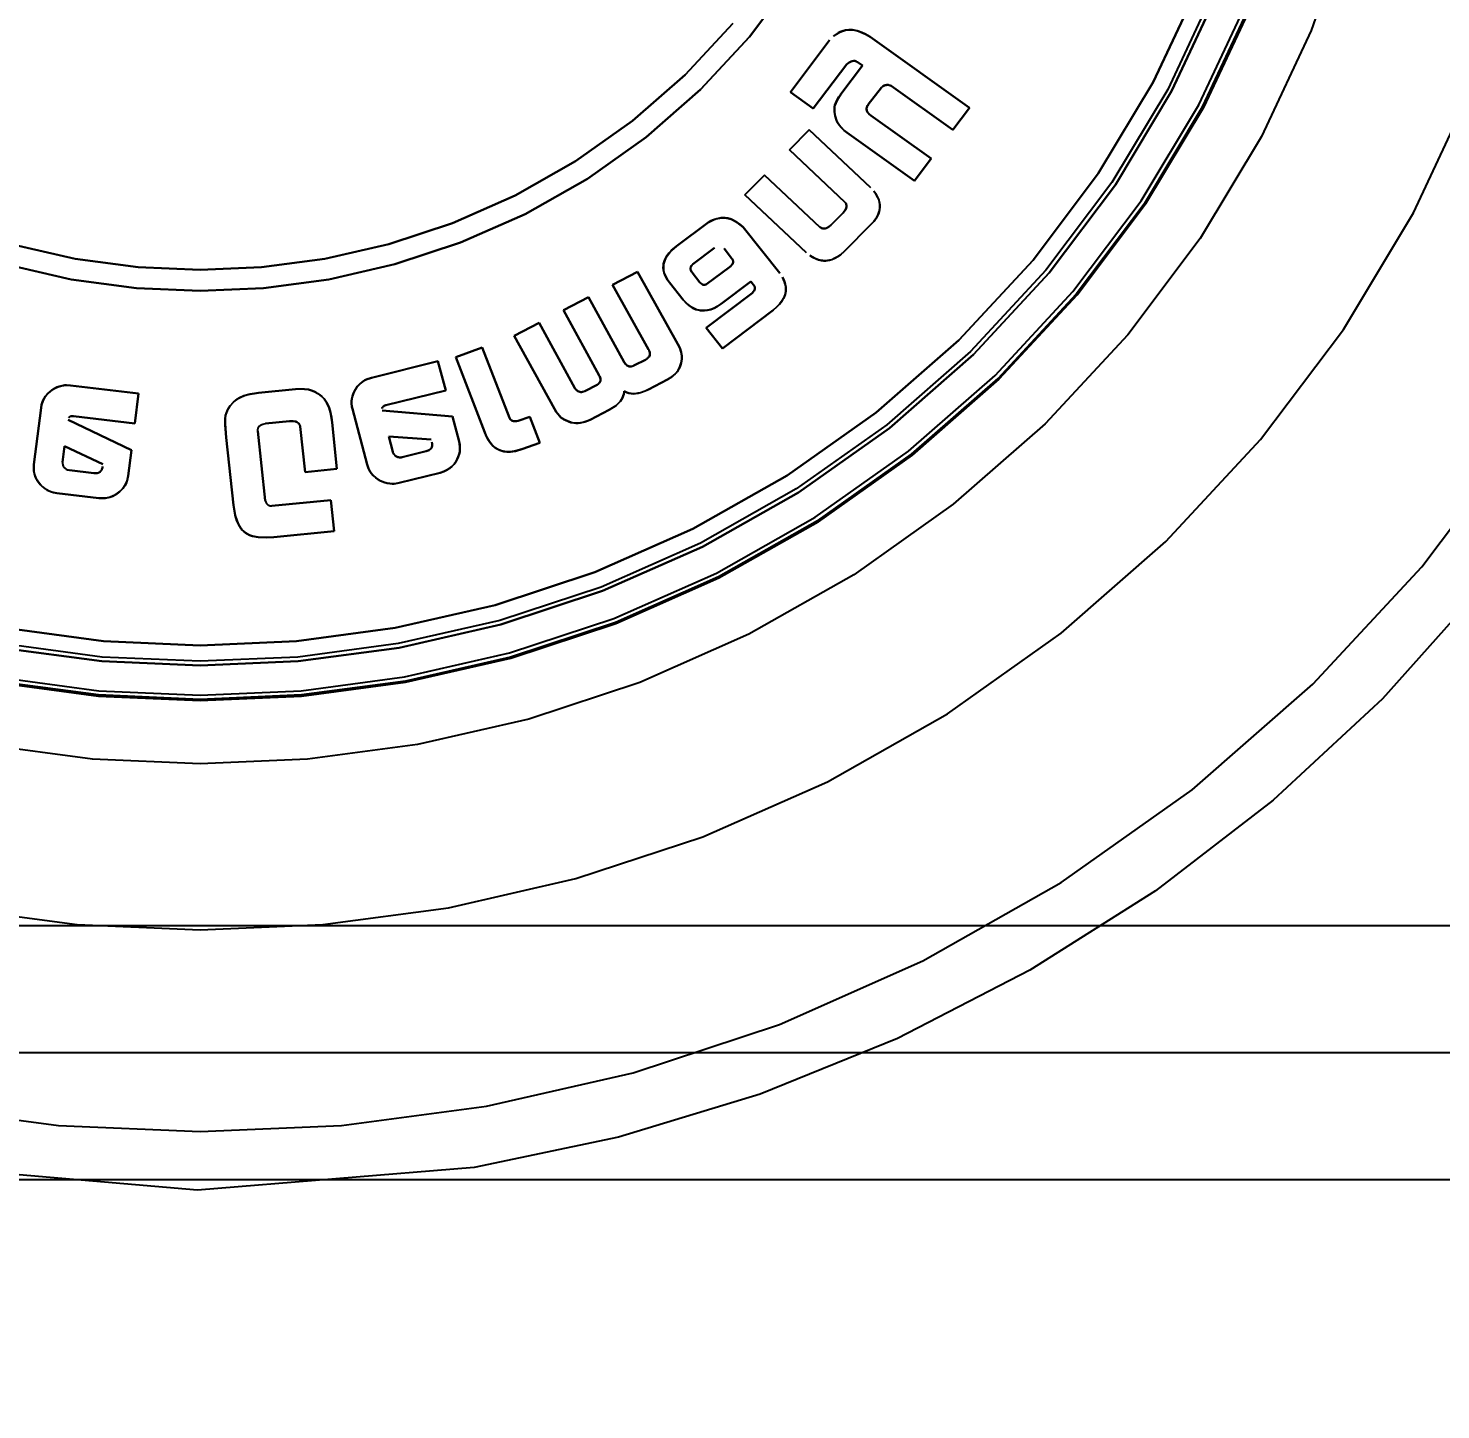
# Model space of a CAD drawing. Header units: millimetres. Extents: x 10366 to 13995, y 24552 to 29685.
# Drawn here: x 11308.04 to 11341.42, y 27949.26 to 27981.91 of the extents above; entities that cross this region are included whole.
import ezdxf

# ---------------------------------------------------------------- set-up
doc = ezdxf.new("R2010")
doc.units = ezdxf.units.MM
doc.header["$LTSCALE"] = 3
doc.layers.add('DomyÅ›lny', color=7, linetype='Continuous')
doc.styles.get("Standard").update_dxf_attribs({"font": 'arial.ttf'})
doc.dimstyles.new('MATEUSZ', dxfattribs={"dimtxt": 35, "dimasz": 16, "dimexe": 0.18, "dimexo": 0.0625, "dimgap": 0.09, "dimtad": 0, "dimdec": 0, "dimdsep": 46, "dimtxsty": 'Standard', "dimblk": 'DOT', "dimcen": 0.09, "dimse1": 1, "dimse2": 1, "dimadec": 0, "dimazin": 0, "dimtfac": 1, "dimtdec": 0, "dimtofl": 0, "dimtmove": 0, "dimatfit": 3, "dimfxl": 1, "dimtolj": 1, "dimtzin": 0, "dimlwd": 9, "dimlwe": 9, "dimarcsym": 0})

# ---------------------------------------------------------------- blocks, each defined once
blk = doc.blocks.new('_Dot')
at = {"color": 0, "linetype": 'ByBlock', "lineweight": -2}
blk.add_line((-0.5, 0), (-1, 0), dxfattribs=at)
at = {"color": 0, "linetype": 'ByBlock', "const_width": 0.5}
blk.add_lwpolyline([(-0.25, 0, 1), (0.25, 0, 1)], format="xyb", close=True, dxfattribs=at)
blk = doc.blocks.new('*D13')
at = {"color": 0, "lineweight": 9, "transparency": 16777216}
for p, q in [((11206.956, 27786.564), (11539.416, 27786.564)), ((11948.956, 27786.564), (11616.496, 27786.564))]:
    blk.add_line(p, q, dxfattribs=at)
at = {"layer": 'Defpoints', "color": 0, "transparency": 16777216}
for p in [(11190.956, 27954.706), (11964.956, 27954.706), (11964.956, 27786.564)]:
    blk.add_point(p, dxfattribs=at)
at = {"color": 0, "lineweight": 9, "transparency": 16777216, "xscale": 16, "yscale": 16, "zscale": 16, "rotation": 180}
blk.add_blockref('_Dot', (11190.956, 27786.564), dxfattribs=at)
at = {"color": 0, "lineweight": 9, "transparency": 16777216, "xscale": 16, "yscale": 16, "zscale": 16}
blk.add_blockref('_Dot', (11964.956, 27786.564), dxfattribs=at)
at = {"color": 0, "transparency": 16777216, "insert": (11577.956, 27786.564), "char_height": 35, "attachment_point": 5}
blk.add_mtext('\\A1;774', dxfattribs=at)

msp = doc.modelspace()

# ---------------------------------------------------------------- linework, layer by layer
at = {"layer": 'DomyÅ›lny'}
for p, q in [((11327.934, 27981.708), (11327.821, 27981.777)), ((11327.821, 27981.777), (11327.934, 27981.708)), ((11327.629, 27981.123), (11327.754, 27981.034)), ((11327.754, 27981.034), (11327.629, 27981.123)), ((11328.431, 27980.551), (11329.889, 27979.51)), ((11329.889, 27979.51), (11328.431, 27980.551)), ((11326.027, 27979.039), (11327.339, 27977.804)), ((11327.339, 27977.804), (11326.027, 27979.039)), ((11324.486, 27976.709), (11324.661, 27976.482)), ((11324.661, 27976.482), (11324.486, 27976.709)), ((11323.912, 27975.903), (11323.727, 27976.141)), ((11323.727, 27976.141), (11323.912, 27975.903)), ((11323.19, 27975.906), (11323.519, 27975.494)), ((11323.519, 27975.494), (11323.19, 27975.906)), ((11325.115, 27975.93), (11325.198, 27975.817)), ((11325.198, 27975.817), (11325.115, 27975.93)), ((11322.124, 27974.018), (11321.276, 27975.555)), ((11321.276, 27975.555), (11322.124, 27974.018)), ((11324.058, 27974.833), (11324.447, 27974.347)), ((11324.447, 27974.347), (11324.058, 27974.833)), ((11319.408, 27972.702), (11318.769, 27974.37)), ((11318.769, 27974.37), (11319.408, 27972.702)), ((11317.903, 27973.351), (11317.721, 27974.041)), ((11317.721, 27974.041), (11317.903, 27973.351)), ((11310.555, 27972.572), (11310.645, 27973.279)), ((11310.645, 27973.279), (11310.555, 27972.572)), ((11318.22, 27972.143), (11318.064, 27972.735)), ((11318.064, 27972.735), (11318.22, 27972.143)), ((11320.129, 27972.118), (11319.894, 27972.731)), ((11319.894, 27972.731), (11320.129, 27972.118)), ((11314.464, 27972.499), (11314.579, 27971.424)), ((11314.579, 27971.424), (11314.464, 27972.499)), ((11316.653, 27971.899), (11316.556, 27972.267)), ((11316.556, 27972.267), (11316.653, 27971.899)), ((11308.848, 27971.66), (11308.896, 27972.037)), ((11308.896, 27972.037), (11308.848, 27971.66)), ((11310.399, 27971.336), (11310.476, 27971.942)), ((11310.476, 27971.942), (11310.399, 27971.336)), ((11315.265, 27970.028), (11315.187, 27970.762)), ((11315.187, 27970.762), (11315.265, 27970.028)), ((11218.956, 27960.706), (11961.956, 27960.706)), ((11193.956, 27957.706), (11961.956, 27957.706)), ((11193.956, 27954.706), (11961.956, 27954.706))]:
    msp.add_line(p, q, dxfattribs=at)
for points in [[(11339.249, 27984.405, 0), (11338.356, 27981.857, 0), (11337.184, 27979.356, 0), (11335.735, 27976.945, 0), (11334.023, 27974.666, 0), (11332.067, 27972.56, 0), (11329.898, 27970.661, 0), (11327.551, 27968.998, 0), (11325.068, 27967.591, 0), (11322.493, 27966.453, 0), (11319.868, 27965.586, 0), (11317.236, 27964.985, 0), (11314.634, 27964.638, 0), (11312.097, 27964.527, 0), (11309.559, 27964.638, 0), (11306.958, 27964.985, 0)], [(11298.096, 27983.063, 0), (11299.11, 27981.713, 0), (11300.268, 27980.465, 0), (11301.553, 27979.341, 0), (11302.943, 27978.356, 0), (11304.414, 27977.522, 0), (11305.939, 27976.848, 0), (11307.494, 27976.335, 0), (11309.053, 27975.979, 0), (11310.594, 27975.774, 0), (11312.097, 27975.708, 0), (11313.6, 27975.774, 0), (11315.141, 27975.979, 0), (11316.7, 27976.335, 0), (11318.254, 27976.848, 0), (11319.78, 27977.522, 0), (11321.251, 27978.356, 0), (11322.64, 27979.341, 0), (11323.925, 27980.465, 0), (11325.084, 27981.713, 0), (11326.098, 27983.063, 0)], [(11326.098, 27983.063, 0), (11325.084, 27981.713, 0), (11323.925, 27980.465, 0), (11322.64, 27979.341, 0), (11321.251, 27978.356, 0), (11319.78, 27977.522, 0), (11318.254, 27976.848, 0), (11316.7, 27976.335, 0), (11315.141, 27975.979, 0), (11313.6, 27975.774, 0), (11312.097, 27975.708, 0), (11310.594, 27975.774, 0), (11309.053, 27975.979, 0), (11307.494, 27976.335, 0), (11305.939, 27976.848, 0), (11304.414, 27977.522, 0), (11302.943, 27978.356, 0), (11301.553, 27979.341, 0), (11300.268, 27980.465, 0), (11299.11, 27981.713, 0), (11298.096, 27983.063, 0)], [(11336.035, 27982.749, 0), (11334.967, 27980.469, 0), (11333.646, 27978.271, 0), (11332.085, 27976.193, 0), (11330.302, 27974.273, 0), (11328.325, 27972.542, 0), (11326.185, 27971.026, 0), (11323.922, 27969.744, 0), (11321.574, 27968.706, 0), (11319.181, 27967.916, 0), (11316.782, 27967.368, 0), (11314.41, 27967.052, 0), (11312.097, 27966.951, 0), (11309.783, 27967.052, 0), (11307.412, 27967.368, 0)], [(11307.483, 27967.739, 0), (11309.818, 27967.427, 0), (11312.097, 27967.327, 0), (11314.375, 27967.427, 0), (11316.711, 27967.739, 0), (11319.074, 27968.278, 0), (11321.431, 27969.056, 0), (11323.744, 27970.078, 0), (11325.973, 27971.341, 0), (11328.08, 27972.834, 0), (11330.028, 27974.54, 0), (11331.784, 27976.431, 0), (11333.322, 27978.477, 0), (11334.622, 27980.642, 0), (11335.675, 27982.887, 0)], [(11335.675, 27982.887, 0), (11334.622, 27980.642, 0), (11333.322, 27978.477, 0), (11331.784, 27976.431, 0), (11330.028, 27974.54, 0), (11328.08, 27972.834, 0), (11325.973, 27971.341, 0), (11323.744, 27970.078, 0), (11321.431, 27969.056, 0), (11319.074, 27968.278, 0), (11316.711, 27967.739, 0), (11314.375, 27967.427, 0), (11312.097, 27967.327, 0), (11309.818, 27967.427, 0), (11307.483, 27967.739, 0)], [(11312.097, 27966.025, 0), (11309.698, 27966.13, 0), (11307.239, 27966.458, 0), (11304.75, 27967.026, 0), (11302.269, 27967.846, 0), (11299.834, 27968.922, 0), (11297.487, 27970.251, 0), (11295.268, 27971.824, 0), (11293.217, 27973.619, 0), (11291.369, 27975.61, 0), (11289.75, 27977.764, 0), (11288.38, 27980.044, 0), (11287.272, 27982.408, 0)], [(11312.097, 27966.051, 0), (11309.7, 27966.156, 0), (11307.243, 27966.483, 0), (11304.757, 27967.051, 0), (11302.279, 27967.869, 0), (11299.846, 27968.944, 0), (11297.501, 27970.273, 0), (11295.285, 27971.843, 0), (11293.236, 27973.637, 0), (11291.389, 27975.626, 0), (11289.771, 27977.778, 0), (11288.403, 27980.055, 0), (11287.296, 27982.417, 0)], [(11307.239, 27966.458, 0), (11309.698, 27966.13, 0), (11312.097, 27966.025, 0), (11314.496, 27966.13, 0), (11316.955, 27966.458, 0), (11319.443, 27967.026, 0), (11321.925, 27967.846, 0), (11324.36, 27968.922, 0), (11326.707, 27970.251, 0), (11328.925, 27971.824, 0), (11330.976, 27973.619, 0), (11332.825, 27975.61, 0), (11334.444, 27977.764, 0), (11335.813, 27980.044, 0), (11336.922, 27982.408, 0)], [(11307.243, 27966.483, 0), (11309.7, 27966.156, 0), (11312.097, 27966.051, 0), (11314.494, 27966.156, 0), (11316.95, 27966.483, 0), (11319.436, 27967.051, 0), (11321.915, 27967.869, 0), (11324.348, 27968.944, 0), (11326.693, 27970.273, 0), (11328.909, 27971.843, 0), (11330.958, 27973.637, 0), (11332.805, 27975.626, 0), (11334.422, 27977.778, 0), (11335.79, 27980.055, 0), (11336.897, 27982.417, 0)], [(11307.262, 27966.581, 0), (11309.709, 27966.255, 0), (11312.097, 27966.151, 0), (11314.484, 27966.255, 0), (11316.932, 27966.581, 0), (11319.408, 27967.147, 0), (11321.877, 27967.962, 0), (11324.3, 27969.033, 0), (11326.636, 27970.356, 0), (11328.844, 27971.921, 0), (11330.885, 27973.707, 0), (11332.725, 27975.689, 0), (11334.336, 27977.833, 0), (11335.699, 27980.101, 0), (11336.802, 27982.454, 0)], [(11336.131, 27982.712, 0), (11335.058, 27980.423, 0), (11333.733, 27978.216, 0), (11332.165, 27976.13, 0), (11330.375, 27974.203, 0), (11328.39, 27972.464, 0), (11326.242, 27970.942, 0), (11323.969, 27969.655, 0), (11321.612, 27968.613, 0), (11319.209, 27967.82, 0), (11316.8, 27967.27, 0), (11314.419, 27966.952, 0), (11312.097, 27966.851, 0), (11309.774, 27966.952, 0), (11307.393, 27967.27, 0)], [(11307.393, 27967.27, 0), (11309.774, 27966.952, 0), (11312.097, 27966.851, 0), (11314.419, 27966.952, 0), (11316.8, 27967.27, 0), (11319.209, 27967.82, 0), (11321.612, 27968.613, 0), (11323.969, 27969.655, 0), (11326.242, 27970.942, 0), (11328.39, 27972.464, 0), (11330.375, 27974.203, 0), (11332.165, 27976.13, 0), (11333.733, 27978.216, 0), (11335.058, 27980.423, 0), (11336.131, 27982.712, 0)], [(11336.897, 27982.417, 0), (11335.79, 27980.055, 0), (11334.422, 27977.778, 0), (11332.805, 27975.626, 0), (11330.958, 27973.637, 0), (11328.909, 27971.843, 0), (11326.693, 27970.273, 0), (11324.348, 27968.944, 0), (11321.915, 27967.869, 0), (11319.436, 27967.051, 0), (11316.95, 27966.483, 0), (11314.494, 27966.156, 0), (11312.097, 27966.051, 0)], [(11336.922, 27982.408, 0), (11335.813, 27980.044, 0), (11334.444, 27977.764, 0), (11332.825, 27975.61, 0), (11330.976, 27973.619, 0), (11328.925, 27971.824, 0), (11326.707, 27970.251, 0), (11324.36, 27968.922, 0), (11321.925, 27967.846, 0), (11319.443, 27967.026, 0), (11316.955, 27966.458, 0), (11314.496, 27966.13, 0), (11312.097, 27966.025, 0)], [(11276.336, 27982.013, 0), (11277.512, 27978.656, 0), (11279.056, 27975.362, 0), (11280.964, 27972.187, 0), (11283.219, 27969.186, 0), (11285.795, 27966.412, 0), (11288.652, 27963.91, 0), (11291.743, 27961.72, 0), (11295.013, 27959.868, 0), (11298.405, 27958.369, 0), (11301.862, 27957.227, 0), (11305.328, 27956.436, 0), (11308.755, 27955.979, 0), (11312.097, 27955.833, 0)], [(11324.689, 27982.024, 0), (11323.566, 27980.815, 0), (11322.32, 27979.724, 0), (11320.972, 27978.769, 0), (11319.546, 27977.961, 0), (11318.067, 27977.308, 0), (11316.56, 27976.81, 0), (11315.048, 27976.465, 0), (11313.554, 27976.266, 0), (11312.097, 27976.202, 0), (11310.639, 27976.266, 0), (11309.146, 27976.465, 0), (11307.634, 27976.81, 0), (11306.127, 27977.308, 0), (11304.647, 27977.961, 0), (11303.221, 27978.769, 0), (11301.874, 27979.724, 0), (11300.628, 27980.815, 0), (11299.505, 27982.024, 0)], [(11299.505, 27982.024, 0), (11300.628, 27980.815, 0), (11301.874, 27979.724, 0), (11303.221, 27978.769, 0), (11304.647, 27977.961, 0), (11306.127, 27977.308, 0), (11307.634, 27976.81, 0), (11309.146, 27976.465, 0), (11310.639, 27976.266, 0), (11312.097, 27976.202, 0), (11313.554, 27976.266, 0), (11315.048, 27976.465, 0), (11316.56, 27976.81, 0), (11318.067, 27977.308, 0), (11319.546, 27977.961, 0), (11320.972, 27978.769, 0), (11322.32, 27979.724, 0), (11323.566, 27980.815, 0), (11324.689, 27982.024, 0)], [(11327.821, 27981.777, 0), (11327.738, 27981.817, 0), (11327.628, 27981.855, 0), (11327.517, 27981.875, 0), (11327.428, 27981.877, 0), (11327.355, 27981.868, 0), (11327.298, 27981.854, 0), (11327.229, 27981.828, 0), (11327.181, 27981.804, 0), (11327.071, 27981.728, 0)], [(11327.071, 27981.728, 0), (11327.136, 27981.776, 0), (11327.221, 27981.824, 0), (11327.281, 27981.848, 0), (11327.331, 27981.863, 0), (11327.397, 27981.874, 0), (11327.479, 27981.877, 0), (11327.531, 27981.873, 0), (11327.592, 27981.863, 0), (11327.662, 27981.845, 0), (11327.821, 27981.777, 0)], [(11326.976, 27981.629, 0), (11326.048, 27980.402, 0)], [(11326.048, 27980.402, 0), (11326.976, 27981.629, 0)], [(11330.284, 27980.032, 0), (11327.934, 27981.708, 0)], [(11327.934, 27981.708, 0), (11330.284, 27980.032, 0)], [(11327.386, 27981.066, 0), (11327.428, 27981.099, 0), (11327.451, 27981.113, 0), (11327.472, 27981.124, 0), (11327.506, 27981.135, 0), (11327.535, 27981.14, 0), (11327.563, 27981.141, 0), (11327.588, 27981.137, 0), (11327.61, 27981.131, 0), (11327.629, 27981.123, 0)], [(11327.629, 27981.123, 0), (11327.604, 27981.133, 0), (11327.59, 27981.137, 0), (11327.574, 27981.14, 0), (11327.557, 27981.141, 0), (11327.54, 27981.141, 0), (11327.511, 27981.137, 0), (11327.486, 27981.129, 0), (11327.454, 27981.115, 0), (11327.418, 27981.092, 0), (11327.386, 27981.066, 0)], [(11326.59, 27980.015, 0), (11327.386, 27981.066, 0)], [(11327.386, 27981.066, 0), (11326.59, 27980.015, 0)], [(11327.754, 27981.034, 0), (11327.24, 27980.354, 0)], [(11327.24, 27980.354, 0), (11327.754, 27981.034, 0)], [(11306.222, 27961.126, 0), (11309.196, 27960.729, 0), (11312.097, 27960.602, 0), (11314.998, 27960.729, 0), (11317.971, 27961.126, 0), (11320.98, 27961.813, 0), (11323.98, 27962.803, 0), (11326.925, 27964.105, 0), (11329.763, 27965.712, 0), (11332.446, 27967.613, 0), (11334.925, 27969.784, 0), (11337.161, 27972.192, 0), (11339.119, 27974.797, 0), (11340.774, 27977.553, 0), (11342.114, 27980.412, 0)], [(11326.048, 27980.402, 0), (11326.59, 27980.015, 0)], [(11326.59, 27980.015, 0), (11326.048, 27980.402, 0)], [(11327.891, 27980.114, 0), (11328.201, 27980.514, 0)], [(11328.201, 27980.514, 0), (11327.891, 27980.114, 0)], [(11328.201, 27980.514, 0), (11328.228, 27980.537, 0), (11328.243, 27980.547, 0), (11328.259, 27980.556, 0), (11328.276, 27980.563, 0), (11328.292, 27980.568, 0), (11328.309, 27980.572, 0), (11328.325, 27980.574, 0), (11328.356, 27980.574, 0), (11328.383, 27980.569, 0), (11328.408, 27980.561, 0), (11328.431, 27980.551, 0)], [(11328.431, 27980.551, 0), (11328.404, 27980.562, 0), (11328.375, 27980.571, 0), (11328.359, 27980.573, 0), (11328.343, 27980.574, 0), (11328.326, 27980.574, 0), (11328.309, 27980.572, 0), (11328.293, 27980.569, 0), (11328.262, 27980.557, 0), (11328.236, 27980.542, 0), (11328.201, 27980.514, 0)], [(11327.24, 27980.354, 0), (11327.152, 27980.217, 0), (11327.12, 27980.145, 0), (11327.102, 27980.091, 0), (11327.095, 27980.053, 0), (11327.09, 27979.989, 0), (11327.093, 27979.93, 0), (11327.109, 27979.837, 0), (11327.141, 27979.737, 0), (11327.166, 27979.684, 0), (11327.199, 27979.63, 0), (11327.238, 27979.58, 0), (11327.323, 27979.498, 0), (11327.387, 27979.447, 0)], [(11327.387, 27979.447, 0), (11327.381, 27979.451, 0), (11327.321, 27979.499, 0), (11327.235, 27979.584, 0), (11327.196, 27979.635, 0), (11327.163, 27979.689, 0), (11327.139, 27979.744, 0), (11327.108, 27979.844, 0), (11327.092, 27979.937, 0), (11327.09, 27979.994, 0), (11327.095, 27980.056, 0), (11327.103, 27980.094, 0), (11327.121, 27980.148, 0), (11327.153, 27980.219, 0), (11327.195, 27980.29, 0), (11327.24, 27980.354, 0)], [(11327.954, 27979.849, 0), (11327.909, 27979.886, 0), (11327.889, 27979.908, 0), (11327.872, 27979.932, 0), (11327.865, 27979.945, 0), (11327.859, 27979.958, 0), (11327.854, 27979.972, 0), (11327.851, 27979.985, 0), (11327.85, 27979.997, 0), (11327.85, 27980.016, 0), (11327.851, 27980.029, 0), (11327.854, 27980.041, 0), (11327.862, 27980.065, 0), (11327.874, 27980.087, 0), (11327.891, 27980.114, 0)], [(11327.891, 27980.114, 0), (11327.876, 27980.09, 0), (11327.863, 27980.066, 0), (11327.854, 27980.041, 0), (11327.851, 27980.029, 0), (11327.85, 27980.016, 0), (11327.85, 27979.999, 0), (11327.853, 27979.976, 0), (11327.857, 27979.963, 0), (11327.862, 27979.95, 0), (11327.876, 27979.926, 0), (11327.893, 27979.904, 0), (11327.912, 27979.884, 0), (11327.954, 27979.849, 0)], [(11329.377, 27978.834, 0), (11327.954, 27979.849, 0)], [(11327.954, 27979.849, 0), (11329.377, 27978.834, 0)], [(11329.889, 27979.51, 0), (11330.284, 27980.032, 0)], [(11330.284, 27980.032, 0), (11329.889, 27979.51, 0)], [(11326.495, 27979.509, 0), (11326.027, 27979.039, 0)], [(11326.027, 27979.039, 0), (11326.495, 27979.509, 0)], [(11327.944, 27978.15, 0), (11326.495, 27979.509, 0)], [(11326.495, 27979.509, 0), (11327.944, 27978.15, 0)], [(11327.387, 27979.447, 0), (11328.981, 27978.31, 0)], [(11328.981, 27978.31, 0), (11327.387, 27979.447, 0)], [(11328.981, 27978.31, 0), (11329.377, 27978.834, 0)], [(11329.377, 27978.834, 0), (11328.981, 27978.31, 0)], [(11325.435, 27978.443, 0), (11324.969, 27977.975, 0)], [(11324.969, 27977.975, 0), (11325.435, 27978.443, 0)], [(11326.749, 27977.211, 0), (11325.435, 27978.443, 0)], [(11325.435, 27978.443, 0), (11326.749, 27977.211, 0)], [(11324.969, 27977.975, 0), (11326.419, 27976.616, 0)], [(11326.419, 27976.616, 0), (11324.969, 27977.975, 0)], [(11327.339, 27977.804, 0), (11327.358, 27977.776, 0), (11327.365, 27977.761, 0), (11327.37, 27977.745, 0), (11327.374, 27977.729, 0), (11327.375, 27977.713, 0), (11327.375, 27977.697, 0), (11327.373, 27977.683, 0), (11327.366, 27977.657, 0), (11327.359, 27977.641, 0), (11327.349, 27977.622, 0), (11327.322, 27977.584, 0), (11327.294, 27977.553, 0)], [(11327.294, 27977.553, 0), (11327.324, 27977.586, 0), (11327.352, 27977.626, 0), (11327.361, 27977.645, 0), (11327.367, 27977.661, 0), (11327.373, 27977.687, 0), (11327.375, 27977.701, 0), (11327.375, 27977.716, 0), (11327.373, 27977.731, 0), (11327.37, 27977.747, 0), (11327.364, 27977.763, 0), (11327.357, 27977.777, 0), (11327.339, 27977.804, 0)], [(11327.96, 27977.282, 0), (11328.026, 27977.355, 0), (11328.093, 27977.45, 0), (11328.124, 27977.513, 0), (11328.142, 27977.56, 0), (11328.154, 27977.602, 0), (11328.164, 27977.67, 0), (11328.165, 27977.706, 0), (11328.162, 27977.75, 0), (11328.153, 27977.805, 0), (11328.136, 27977.863, 0), (11328.114, 27977.915, 0), (11328.066, 27978.001, 0), (11328.024, 27978.06, 0)], [(11328.024, 27978.06, 0), (11328.069, 27977.997, 0), (11328.119, 27977.905, 0), (11328.141, 27977.848, 0), (11328.157, 27977.786, 0), (11328.164, 27977.732, 0), (11328.165, 27977.689, 0), (11328.158, 27977.622, 0), (11328.137, 27977.543, 0), (11328.118, 27977.499, 0), (11328.084, 27977.435, 0), (11328.019, 27977.347, 0), (11327.96, 27977.282, 0)], [(11324.931, 27977.209, 0), (11324.793, 27977.326, 0), (11324.698, 27977.381, 0), (11324.65, 27977.4, 0), (11324.568, 27977.423, 0), (11324.507, 27977.431, 0), (11324.452, 27977.433, 0), (11324.402, 27977.43, 0), (11324.311, 27977.412, 0), (11324.234, 27977.388, 0), (11324.171, 27977.36, 0), (11324.103, 27977.324, 0)], [(11324.103, 27977.324, 0), (11324.218, 27977.381, 0), (11324.291, 27977.407, 0), (11324.379, 27977.427, 0), (11324.428, 27977.432, 0), (11324.48, 27977.433, 0), (11324.538, 27977.428, 0), (11324.608, 27977.413, 0), (11324.652, 27977.4, 0), (11324.7, 27977.38, 0), (11324.795, 27977.325, 0), (11324.871, 27977.266, 0), (11324.931, 27977.209, 0)], [(11327.294, 27977.553, 0), (11327.005, 27977.263, 0)], [(11327.005, 27977.263, 0), (11327.294, 27977.553, 0)], [(11324.103, 27977.324, 0), (11323.361, 27976.764, 0)], [(11323.361, 27976.764, 0), (11324.103, 27977.324, 0)], [(11325.798, 27976.127, 0), (11324.931, 27977.209, 0)], [(11324.931, 27977.209, 0), (11325.798, 27976.127, 0)], [(11327.005, 27977.263, 0), (11326.976, 27977.236, 0), (11326.939, 27977.209, 0), (11326.92, 27977.198, 0), (11326.905, 27977.191, 0), (11326.891, 27977.186, 0), (11326.865, 27977.18, 0), (11326.849, 27977.179, 0), (11326.832, 27977.179, 0), (11326.814, 27977.181, 0), (11326.796, 27977.186, 0), (11326.779, 27977.193, 0), (11326.764, 27977.201, 0), (11326.749, 27977.211, 0)], [(11326.749, 27977.211, 0), (11326.78, 27977.192, 0), (11326.798, 27977.186, 0), (11326.816, 27977.181, 0), (11326.834, 27977.179, 0), (11326.852, 27977.179, 0), (11326.868, 27977.181, 0), (11326.895, 27977.187, 0), (11326.909, 27977.193, 0), (11326.925, 27977.201, 0), (11326.962, 27977.225, 0), (11327.005, 27977.263, 0)], [(11327.32, 27976.639, 0), (11327.96, 27977.282, 0)], [(11327.96, 27977.282, 0), (11327.32, 27976.639, 0)], [(11323.19, 27975.906, 0), (11323.146, 27975.969, 0), (11323.099, 27976.053, 0), (11323.067, 27976.133, 0), (11323.053, 27976.194, 0), (11323.046, 27976.26, 0), (11323.048, 27976.301, 0), (11323.054, 27976.347, 0), (11323.066, 27976.396, 0), (11323.082, 27976.44, 0), (11323.118, 27976.511, 0), (11323.181, 27976.598, 0), (11323.243, 27976.665, 0), (11323.361, 27976.764, 0)], [(11323.361, 27976.764, 0), (11323.242, 27976.664, 0), (11323.18, 27976.597, 0), (11323.116, 27976.508, 0), (11323.08, 27976.434, 0), (11323.064, 27976.388, 0), (11323.052, 27976.338, 0), (11323.047, 27976.293, 0), (11323.047, 27976.253, 0), (11323.054, 27976.189, 0), (11323.07, 27976.125, 0), (11323.103, 27976.044, 0), (11323.148, 27975.965, 0), (11323.19, 27975.906, 0)], [(11323.742, 27976.337, 0), (11324.256, 27976.724, 0)], [(11324.256, 27976.724, 0), (11323.742, 27976.337, 0)], [(11324.661, 27976.482, 0), (11324.676, 27976.462, 0), (11324.682, 27976.451, 0), (11324.688, 27976.439, 0), (11324.692, 27976.427, 0), (11324.695, 27976.415, 0), (11324.697, 27976.401, 0), (11324.696, 27976.384, 0), (11324.695, 27976.374, 0), (11324.692, 27976.364, 0), (11324.688, 27976.353, 0), (11324.678, 27976.334, 0), (11324.667, 27976.318, 0), (11324.644, 27976.291, 0), (11324.613, 27976.264, 0)], [(11324.613, 27976.264, 0), (11324.662, 27976.312, 0), (11324.673, 27976.327, 0), (11324.684, 27976.344, 0), (11324.692, 27976.365, 0), (11324.695, 27976.375, 0), (11324.696, 27976.385, 0), (11324.697, 27976.401, 0), (11324.695, 27976.415, 0), (11324.692, 27976.427, 0), (11324.688, 27976.44, 0), (11324.682, 27976.451, 0), (11324.676, 27976.462, 0), (11324.661, 27976.482, 0)], [(11326.507, 27976.545, 0), (11326.572, 27976.505, 0), (11326.662, 27976.46, 0), (11326.717, 27976.441, 0), (11326.777, 27976.427, 0), (11326.834, 27976.419, 0), (11326.883, 27976.418, 0), (11326.926, 27976.422, 0), (11326.971, 27976.429, 0), (11327.03, 27976.445, 0), (11327.103, 27976.476, 0), (11327.174, 27976.517, 0), (11327.233, 27976.56, 0), (11327.32, 27976.639, 0)], [(11327.32, 27976.639, 0), (11327.249, 27976.573, 0), (11327.15, 27976.502, 0), (11327.087, 27976.469, 0), (11327.026, 27976.444, 0), (11326.972, 27976.429, 0), (11326.926, 27976.422, 0), (11326.877, 27976.418, 0), (11326.819, 27976.421, 0), (11326.753, 27976.432, 0), (11326.688, 27976.451, 0), (11326.631, 27976.474, 0), (11326.507, 27976.545, 0)], [(11322.438, 27976.16, 0), (11321.846, 27975.852, 0)], [(11321.846, 27975.852, 0), (11322.438, 27976.16, 0)], [(11323.392, 27974.443, 0), (11322.438, 27976.16, 0)], [(11322.438, 27976.16, 0), (11323.392, 27974.443, 0)], [(11323.727, 27976.141, 0), (11323.716, 27976.156, 0), (11323.704, 27976.176, 0), (11323.698, 27976.188, 0), (11323.694, 27976.202, 0), (11323.691, 27976.215, 0), (11323.69, 27976.229, 0), (11323.691, 27976.245, 0), (11323.693, 27976.261, 0), (11323.698, 27976.275, 0), (11323.706, 27976.29, 0), (11323.714, 27976.304, 0), (11323.742, 27976.337, 0)], [(11323.742, 27976.337, 0), (11323.722, 27976.315, 0), (11323.713, 27976.302, 0), (11323.704, 27976.287, 0), (11323.696, 27976.271, 0), (11323.692, 27976.256, 0), (11323.69, 27976.239, 0), (11323.69, 27976.223, 0), (11323.692, 27976.209, 0), (11323.695, 27976.197, 0), (11323.706, 27976.173, 0), (11323.717, 27976.155, 0), (11323.727, 27976.141, 0)], [(11324.613, 27976.264, 0), (11324.069, 27975.867, 0)], [(11324.069, 27975.867, 0), (11324.613, 27976.264, 0)], [(11321.846, 27975.852, 0), (11322.699, 27974.319, 0)], [(11322.699, 27974.319, 0), (11321.846, 27975.852, 0)], [(11324.069, 27975.867, 0), (11324.048, 27975.856, 0), (11324.036, 27975.852, 0), (11324.024, 27975.849, 0), (11324.011, 27975.849, 0), (11324, 27975.849, 0), (11323.987, 27975.852, 0), (11323.971, 27975.859, 0), (11323.951, 27975.87, 0), (11323.93, 27975.886, 0), (11323.912, 27975.903, 0)], [(11323.912, 27975.903, 0), (11323.931, 27975.885, 0), (11323.952, 27975.869, 0), (11323.972, 27975.858, 0), (11323.988, 27975.852, 0), (11324.001, 27975.849, 0), (11324.011, 27975.849, 0), (11324.018, 27975.849, 0), (11324.03, 27975.85, 0), (11324.043, 27975.854, 0), (11324.053, 27975.858, 0), (11324.069, 27975.867, 0)], [(11324.41, 27975.398, 0), (11325.115, 27975.93, 0)], [(11325.115, 27975.93, 0), (11324.41, 27975.398, 0)], [(11325.198, 27975.817, 0), (11325.204, 27975.805, 0), (11325.207, 27975.799, 0), (11325.208, 27975.792, 0), (11325.21, 27975.78, 0), (11325.21, 27975.763, 0), (11325.209, 27975.754, 0), (11325.207, 27975.744, 0), (11325.203, 27975.733, 0), (11325.192, 27975.71, 0), (11325.178, 27975.69, 0), (11325.148, 27975.655, 0)], [(11325.148, 27975.655, 0), (11325.178, 27975.69, 0), (11325.192, 27975.71, 0), (11325.203, 27975.733, 0), (11325.207, 27975.744, 0), (11325.209, 27975.754, 0), (11325.21, 27975.762, 0), (11325.21, 27975.779, 0), (11325.209, 27975.789, 0), (11325.207, 27975.799, 0), (11325.203, 27975.808, 0), (11325.198, 27975.817, 0)], [(11325.732, 27975.328, 0), (11325.791, 27975.389, 0), (11325.855, 27975.473, 0), (11325.885, 27975.526, 0), (11325.908, 27975.574, 0), (11325.922, 27975.616, 0), (11325.938, 27975.693, 0), (11325.941, 27975.742, 0), (11325.938, 27975.801, 0), (11325.928, 27975.863, 0), (11325.912, 27975.919, 0), (11325.862, 27976.031, 0)], [(11325.862, 27976.031, 0), (11325.893, 27975.966, 0), (11325.911, 27975.919, 0), (11325.927, 27975.864, 0), (11325.938, 27975.802, 0), (11325.941, 27975.744, 0), (11325.939, 27975.696, 0), (11325.924, 27975.621, 0), (11325.91, 27975.579, 0), (11325.887, 27975.529, 0), (11325.856, 27975.475, 0), (11325.791, 27975.389, 0), (11325.732, 27975.328, 0)], [(11321.276, 27975.555, 0), (11320.684, 27975.248, 0)], [(11320.684, 27975.248, 0), (11321.276, 27975.555, 0)], [(11323.519, 27975.494, 0), (11323.597, 27975.409, 0), (11323.657, 27975.357, 0), (11323.729, 27975.309, 0), (11323.815, 27975.27, 0), (11323.866, 27975.255, 0), (11323.925, 27975.244, 0), (11324.017, 27975.241, 0), (11324.088, 27975.248, 0), (11324.17, 27975.269, 0), (11324.248, 27975.3, 0), (11324.316, 27975.336, 0), (11324.41, 27975.398, 0)], [(11324.41, 27975.398, 0), (11324.316, 27975.336, 0), (11324.248, 27975.3, 0), (11324.169, 27975.269, 0), (11324.087, 27975.248, 0), (11324.016, 27975.241, 0), (11323.961, 27975.241, 0), (11323.895, 27975.249, 0), (11323.841, 27975.261, 0), (11323.793, 27975.278, 0), (11323.711, 27975.32, 0), (11323.641, 27975.369, 0), (11323.585, 27975.421, 0), (11323.519, 27975.494, 0)], [(11325.148, 27975.655, 0), (11324.058, 27974.833, 0)], [(11324.058, 27974.833, 0), (11325.148, 27975.655, 0)], [(11320.684, 27975.248, 0), (11321.534, 27973.708, 0)], [(11321.534, 27973.708, 0), (11320.684, 27975.248, 0)], [(11324.447, 27974.347, 0), (11325.646, 27975.25, 0)], [(11325.646, 27975.25, 0), (11324.447, 27974.347, 0)], [(11325.646, 27975.25, 0), (11325.732, 27975.328, 0)], [(11325.732, 27975.328, 0), (11325.646, 27975.25, 0)], [(11320.109, 27974.948, 0), (11319.521, 27974.642, 0)], [(11319.521, 27974.642, 0), (11320.109, 27974.948, 0)], [(11320.959, 27973.408, 0), (11320.109, 27974.948, 0)], [(11320.109, 27974.948, 0), (11320.959, 27973.408, 0)], [(11319.521, 27974.642, 0), (11320.471, 27972.922, 0)], [(11320.471, 27972.922, 0), (11319.521, 27974.642, 0)], [(11323.484, 27974.096, 0), (11323.484, 27974.169, 0), (11323.479, 27974.211, 0), (11323.468, 27974.259, 0), (11323.434, 27974.358, 0), (11323.392, 27974.443, 0)], [(11323.392, 27974.443, 0), (11323.434, 27974.358, 0), (11323.468, 27974.258, 0), (11323.479, 27974.21, 0), (11323.484, 27974.169, 0), (11323.484, 27974.096, 0)], [(11318.769, 27974.37, 0), (11318.141, 27974.143, 0)], [(11318.141, 27974.143, 0), (11318.769, 27974.37, 0)], [(11318.141, 27974.143, 0), (11318.826, 27972.355, 0)], [(11318.826, 27972.355, 0), (11318.141, 27974.143, 0)], [(11322.622, 27974.08, 0), (11322.367, 27973.948, 0)], [(11322.367, 27973.948, 0), (11322.622, 27974.08, 0)], [(11322.699, 27974.319, 0), (11322.714, 27974.288, 0), (11322.72, 27974.271, 0), (11322.725, 27974.254, 0), (11322.728, 27974.236, 0), (11322.729, 27974.218, 0), (11322.727, 27974.2, 0), (11322.724, 27974.182, 0), (11322.717, 27974.166, 0), (11322.708, 27974.15, 0), (11322.697, 27974.135, 0), (11322.684, 27974.121, 0), (11322.669, 27974.109, 0), (11322.654, 27974.098, 0), (11322.622, 27974.08, 0)], [(11322.622, 27974.08, 0), (11322.648, 27974.095, 0), (11322.673, 27974.112, 0), (11322.695, 27974.133, 0), (11322.705, 27974.145, 0), (11322.712, 27974.157, 0), (11322.718, 27974.167, 0), (11322.722, 27974.177, 0), (11322.726, 27974.193, 0), (11322.728, 27974.208, 0), (11322.729, 27974.222, 0), (11322.726, 27974.248, 0), (11322.719, 27974.273, 0), (11322.71, 27974.296, 0), (11322.699, 27974.319, 0)], [(11323.148, 27973.613, 0), (11323.25, 27973.676, 0), (11323.304, 27973.72, 0), (11323.352, 27973.771, 0), (11323.395, 27973.83, 0), (11323.437, 27973.908, 0), (11323.456, 27973.959, 0), (11323.47, 27974.008, 0), (11323.484, 27974.096, 0)], [(11323.484, 27974.096, 0), (11323.469, 27974.004, 0), (11323.455, 27973.953, 0), (11323.435, 27973.902, 0), (11323.413, 27973.86, 0), (11323.371, 27973.795, 0), (11323.326, 27973.742, 0), (11323.275, 27973.695, 0), (11323.223, 27973.657, 0), (11323.148, 27973.613, 0)], [(11317.721, 27974.041, 0), (11316.148, 27973.652, 0)], [(11316.148, 27973.652, 0), (11317.721, 27974.041, 0)], [(11322.367, 27973.948, 0), (11322.322, 27973.929, 0), (11322.296, 27973.922, 0), (11322.283, 27973.92, 0), (11322.267, 27973.92, 0), (11322.246, 27973.921, 0), (11322.233, 27973.924, 0), (11322.22, 27973.928, 0), (11322.207, 27973.933, 0), (11322.196, 27973.939, 0), (11322.186, 27973.946, 0), (11322.167, 27973.962, 0), (11322.152, 27973.979, 0), (11322.124, 27974.018, 0)], [(11322.124, 27974.018, 0), (11322.146, 27973.985, 0), (11322.161, 27973.968, 0), (11322.18, 27973.951, 0), (11322.19, 27973.943, 0), (11322.201, 27973.937, 0), (11322.213, 27973.931, 0), (11322.226, 27973.926, 0), (11322.24, 27973.922, 0), (11322.252, 27973.92, 0), (11322.272, 27973.92, 0), (11322.286, 27973.921, 0), (11322.312, 27973.926, 0), (11322.335, 27973.934, 0), (11322.367, 27973.948, 0)], [(11309.035, 27973.471, 0), (11308.944, 27973.476, 0), (11308.892, 27973.474, 0), (11308.834, 27973.465, 0), (11308.765, 27973.447, 0), (11308.716, 27973.429, 0), (11308.658, 27973.4, 0), (11308.592, 27973.359, 0), (11308.554, 27973.331, 0), (11308.498, 27973.278, 0), (11308.466, 27973.242, 0), (11308.433, 27973.198, 0), (11308.404, 27973.147, 0), (11308.38, 27973.097, 0), (11308.353, 27973.009, 0), (11308.341, 27972.945, 0)], [(11308.341, 27972.945, 0), (11308.354, 27973.015, 0), (11308.367, 27973.061, 0), (11308.386, 27973.111, 0), (11308.414, 27973.166, 0), (11308.447, 27973.218, 0), (11308.482, 27973.261, 0), (11308.545, 27973.323, 0), (11308.624, 27973.381, 0), (11308.692, 27973.418, 0), (11308.748, 27973.441, 0), (11308.821, 27973.462, 0), (11308.878, 27973.472, 0), (11308.93, 27973.476, 0), (11309.035, 27973.471, 0)], [(11310.645, 27973.279, 0), (11309.035, 27973.471, 0)], [(11309.035, 27973.471, 0), (11310.645, 27973.279, 0)], [(11314.351, 27973.382, 0), (11314.486, 27973.389, 0), (11314.57, 27973.386, 0), (11314.658, 27973.374, 0), (11314.733, 27973.354, 0), (11314.792, 27973.331, 0), (11314.882, 27973.282, 0), (11314.931, 27973.248, 0), (11314.979, 27973.207, 0), (11315.03, 27973.151, 0), (11315.093, 27973.058, 0), (11315.148, 27972.944, 0), (11315.182, 27972.833, 0), (11315.203, 27972.718, 0), (11315.218, 27972.594, 0)], [(11316.148, 27973.652, 0), (11316.05, 27973.62, 0), (11315.996, 27973.595, 0), (11315.936, 27973.557, 0), (11315.873, 27973.506, 0), (11315.815, 27973.443, 0), (11315.762, 27973.367, 0), (11315.722, 27973.288, 0), (11315.698, 27973.217, 0), (11315.685, 27973.156, 0), (11315.68, 27973.102, 0), (11315.679, 27973.052, 0), (11315.688, 27972.97, 0), (11315.7, 27972.917, 0)], [(11315.7, 27972.917, 0), (11315.688, 27972.969, 0), (11315.679, 27973.052, 0), (11315.68, 27973.101, 0), (11315.685, 27973.155, 0), (11315.698, 27973.216, 0), (11315.722, 27973.286, 0), (11315.761, 27973.365, 0), (11315.814, 27973.442, 0), (11315.872, 27973.505, 0), (11315.935, 27973.556, 0), (11315.995, 27973.594, 0), (11316.05, 27973.62, 0), (11316.1, 27973.638, 0), (11316.148, 27973.652, 0)], [(11321.19, 27973.335, 0), (11321.157, 27973.323, 0), (11321.135, 27973.318, 0), (11321.109, 27973.316, 0), (11321.092, 27973.316, 0), (11321.072, 27973.32, 0), (11321.048, 27973.328, 0), (11321.026, 27973.339, 0), (11321.006, 27973.355, 0), (11320.988, 27973.372, 0), (11320.959, 27973.408, 0)], [(11320.959, 27973.408, 0), (11320.989, 27973.371, 0), (11321.007, 27973.353, 0), (11321.028, 27973.338, 0), (11321.051, 27973.326, 0), (11321.075, 27973.319, 0), (11321.095, 27973.316, 0), (11321.111, 27973.316, 0), (11321.136, 27973.318, 0), (11321.158, 27973.324, 0), (11321.19, 27973.335, 0)], [(11321.486, 27973.489, 0), (11321.19, 27973.335, 0)], [(11321.19, 27973.335, 0), (11321.486, 27973.489, 0)], [(11321.534, 27973.708, 0), (11321.545, 27973.685, 0), (11321.555, 27973.661, 0), (11321.561, 27973.632, 0), (11321.563, 27973.618, 0), (11321.563, 27973.604, 0), (11321.561, 27973.591, 0), (11321.558, 27973.578, 0), (11321.555, 27973.566, 0), (11321.547, 27973.549, 0), (11321.54, 27973.539, 0), (11321.528, 27973.524, 0), (11321.515, 27973.512, 0), (11321.486, 27973.489, 0)], [(11321.486, 27973.489, 0), (11321.513, 27973.51, 0), (11321.527, 27973.523, 0), (11321.54, 27973.539, 0), (11321.546, 27973.549, 0), (11321.554, 27973.565, 0), (11321.558, 27973.576, 0), (11321.561, 27973.589, 0), (11321.563, 27973.602, 0), (11321.563, 27973.615, 0), (11321.562, 27973.627, 0), (11321.557, 27973.654, 0), (11321.549, 27973.677, 0), (11321.534, 27973.708, 0)], [(11322.695, 27973.377, 0), (11323.148, 27973.613, 0)], [(11323.148, 27973.613, 0), (11322.695, 27973.377, 0)], [(11313.482, 27973.295, 0), (11313.284, 27973.266, 0), (11313.13, 27973.225, 0), (11313.027, 27973.179, 0), (11312.973, 27973.146, 0), (11312.923, 27973.109, 0), (11312.88, 27973.069, 0), (11312.809, 27972.987, 0), (11312.757, 27972.907, 0), (11312.721, 27972.829, 0), (11312.709, 27972.79, 0), (11312.701, 27972.752, 0), (11312.695, 27972.708, 0), (11312.693, 27972.573, 0), (11312.718, 27972.243, 0)], [(11312.718, 27972.243, 0), (11312.694, 27972.537, 0), (11312.693, 27972.671, 0), (11312.702, 27972.758, 0), (11312.721, 27972.827, 0), (11312.756, 27972.905, 0), (11312.81, 27972.989, 0), (11312.886, 27973.075, 0), (11312.933, 27973.116, 0), (11312.986, 27973.155, 0), (11313.043, 27973.188, 0), (11313.149, 27973.232, 0), (11313.235, 27973.255, 0), (11313.482, 27973.295, 0)], [(11314.351, 27973.382, 0), (11313.482, 27973.295, 0)], [(11313.482, 27973.295, 0), (11314.351, 27973.382, 0)], [(11315.218, 27972.594, 0), (11315.182, 27972.833, 0), (11315.148, 27972.944, 0), (11315.093, 27973.059, 0), (11315.03, 27973.151, 0), (11314.979, 27973.207, 0), (11314.931, 27973.248, 0), (11314.836, 27973.309, 0), (11314.733, 27973.354, 0), (11314.658, 27973.374, 0), (11314.57, 27973.386, 0), (11314.351, 27973.382, 0)], [(11316.491, 27973.001, 0), (11317.903, 27973.351, 0)], [(11317.903, 27973.351, 0), (11316.491, 27973.001, 0)], [(11321.77, 27972.895, 0), (11321.87, 27972.954, 0), (11321.925, 27972.993, 0), (11321.98, 27973.041, 0), (11322.032, 27973.1, 0), (11322.058, 27973.136, 0), (11322.081, 27973.177, 0), (11322.1, 27973.222, 0), (11322.112, 27973.264, 0), (11322.118, 27973.302, 0), (11322.121, 27973.337, 0)], [(11322.121, 27973.337, 0), (11322.112, 27973.264, 0), (11322.1, 27973.222, 0), (11322.081, 27973.177, 0), (11322.058, 27973.136, 0), (11322.032, 27973.1, 0), (11321.98, 27973.041, 0), (11321.925, 27972.993, 0), (11321.77, 27972.895, 0)], [(11322.121, 27973.337, 0), (11322.187, 27973.304, 0), (11322.23, 27973.289, 0), (11322.288, 27973.278, 0), (11322.332, 27973.275, 0), (11322.387, 27973.277, 0), (11322.45, 27973.286, 0), (11322.51, 27973.301, 0), (11322.617, 27973.34, 0), (11322.695, 27973.377, 0)], [(11322.695, 27973.377, 0), (11322.616, 27973.339, 0), (11322.508, 27973.3, 0), (11322.447, 27973.285, 0), (11322.383, 27973.276, 0), (11322.329, 27973.275, 0), (11322.286, 27973.278, 0), (11322.229, 27973.29, 0), (11322.186, 27973.304, 0), (11322.151, 27973.321, 0), (11322.121, 27973.337, 0)], [(11308.341, 27972.945, 0), (11308.172, 27971.601, 0)], [(11308.172, 27971.601, 0), (11308.341, 27972.945, 0)], [(11309, 27972.707, 0), (11309.008, 27972.72, 0), (11309.012, 27972.726, 0), (11309.015, 27972.729, 0), (11309.018, 27972.732, 0), (11309.022, 27972.734, 0), (11309.03, 27972.738, 0), (11309.038, 27972.741, 0), (11309.053, 27972.745, 0), (11309.068, 27972.746, 0), (11309.11, 27972.744, 0)], [(11309.11, 27972.744, 0), (11309.08, 27972.746, 0), (11309.066, 27972.746, 0), (11309.051, 27972.744, 0), (11309.035, 27972.74, 0), (11309.027, 27972.737, 0), (11309.019, 27972.732, 0), (11309.015, 27972.73, 0), (11309.013, 27972.727, 0), (11309.01, 27972.724, 0), (11309.006, 27972.718, 0), (11309, 27972.707, 0)], [(11309.11, 27972.744, 0), (11310.555, 27972.572, 0)], [(11310.555, 27972.572, 0), (11309.11, 27972.744, 0)], [(11315.7, 27972.917, 0), (11316.044, 27971.604, 0)], [(11316.044, 27971.604, 0), (11315.7, 27972.917, 0)], [(11316.402, 27972.928, 0), (11316.403, 27972.938, 0), (11316.405, 27972.947, 0), (11316.407, 27972.951, 0), (11316.409, 27972.956, 0), (11316.412, 27972.96, 0), (11316.415, 27972.964, 0), (11316.422, 27972.971, 0), (11316.429, 27972.976, 0), (11316.441, 27972.984, 0), (11316.453, 27972.99, 0), (11316.491, 27973.001, 0)], [(11316.491, 27973.001, 0), (11316.466, 27972.994, 0), (11316.453, 27972.99, 0), (11316.441, 27972.984, 0), (11316.429, 27972.976, 0), (11316.422, 27972.971, 0), (11316.415, 27972.964, 0), (11316.411, 27972.96, 0), (11316.409, 27972.955, 0), (11316.407, 27972.951, 0), (11316.405, 27972.947, 0), (11316.403, 27972.938, 0), (11316.402, 27972.928, 0)], [(11318.064, 27972.735, 0), (11316.405, 27972.877, 0)], [(11316.405, 27972.877, 0), (11318.064, 27972.735, 0)], [(11319.894, 27972.731, 0), (11319.619, 27972.632, 0)], [(11319.619, 27972.632, 0), (11319.894, 27972.731, 0)], [(11320.471, 27972.922, 0), (11320.517, 27972.847, 0), (11320.59, 27972.754, 0), (11320.628, 27972.717, 0), (11320.661, 27972.69, 0), (11320.69, 27972.67, 0), (11320.717, 27972.655, 0)], [(11320.717, 27972.655, 0), (11320.661, 27972.69, 0), (11320.627, 27972.717, 0), (11320.589, 27972.755, 0), (11320.517, 27972.847, 0), (11320.471, 27972.922, 0)], [(11321.316, 27972.659, 0), (11321.77, 27972.895, 0)], [(11321.77, 27972.895, 0), (11321.316, 27972.659, 0)], [(11310.476, 27971.942, 0), (11308.984, 27972.659, 0)], [(11308.984, 27972.659, 0), (11310.476, 27971.942, 0)], [(11313.465, 27972.391, 0), (11313.464, 27972.42, 0), (11313.465, 27972.435, 0), (11313.468, 27972.449, 0), (11313.472, 27972.464, 0), (11313.478, 27972.478, 0), (11313.485, 27972.491, 0), (11313.495, 27972.505, 0), (11313.508, 27972.518, 0), (11313.523, 27972.53, 0), (11313.541, 27972.541, 0), (11313.561, 27972.55, 0), (11313.582, 27972.558, 0), (11313.641, 27972.57, 0)], [(11313.639, 27970.75, 0), (11313.465, 27972.391, 0)], [(11313.465, 27972.391, 0), (11313.639, 27970.75, 0)], [(11313.641, 27972.57, 0), (11314.209, 27972.627, 0)], [(11314.209, 27972.627, 0), (11313.641, 27972.57, 0)], [(11314.209, 27972.627, 0), (11314.259, 27972.63, 0), (11314.312, 27972.627, 0), (11314.351, 27972.619, 0), (11314.372, 27972.611, 0), (11314.387, 27972.605, 0), (11314.408, 27972.591, 0), (11314.419, 27972.582, 0), (11314.431, 27972.569, 0), (11314.441, 27972.555, 0), (11314.45, 27972.54, 0), (11314.456, 27972.526, 0), (11314.464, 27972.499, 0)], [(11314.464, 27972.499, 0), (11314.455, 27972.53, 0), (11314.447, 27972.545, 0), (11314.438, 27972.56, 0), (11314.426, 27972.574, 0), (11314.411, 27972.589, 0), (11314.393, 27972.601, 0), (11314.364, 27972.615, 0), (11314.339, 27972.622, 0), (11314.298, 27972.628, 0), (11314.252, 27972.63, 0), (11314.209, 27972.627, 0)], [(11315.334, 27971.5, 0), (11315.218, 27972.594, 0)], [(11315.218, 27972.594, 0), (11315.334, 27971.5, 0)], [(11319.619, 27972.632, 0), (11319.548, 27972.623, 0), (11319.521, 27972.624, 0), (11319.489, 27972.631, 0), (11319.475, 27972.635, 0), (11319.464, 27972.64, 0), (11319.451, 27972.648, 0), (11319.438, 27972.659, 0), (11319.426, 27972.672, 0), (11319.416, 27972.686, 0), (11319.408, 27972.702, 0)], [(11319.408, 27972.702, 0), (11319.416, 27972.686, 0), (11319.426, 27972.671, 0), (11319.439, 27972.658, 0), (11319.453, 27972.647, 0), (11319.469, 27972.638, 0), (11319.496, 27972.629, 0), (11319.526, 27972.623, 0), (11319.551, 27972.623, 0), (11319.586, 27972.626, 0), (11319.619, 27972.632, 0)], [(11320.717, 27972.655, 0), (11320.806, 27972.616, 0), (11320.859, 27972.599, 0), (11320.934, 27972.584, 0), (11320.982, 27972.579, 0), (11321.035, 27972.579, 0), (11321.09, 27972.584, 0), (11321.194, 27972.608, 0), (11321.316, 27972.659, 0)], [(11321.316, 27972.659, 0), (11321.239, 27972.624, 0), (11321.143, 27972.594, 0), (11321.09, 27972.584, 0), (11321.035, 27972.579, 0), (11320.982, 27972.579, 0), (11320.892, 27972.591, 0), (11320.831, 27972.607, 0), (11320.717, 27972.655, 0)], [(11312.097, 27955.833, 0), (11315.439, 27955.979, 0), (11318.865, 27956.436, 0), (11322.332, 27957.227, 0), (11325.789, 27958.369, 0), (11329.181, 27959.868, 0), (11332.451, 27961.72, 0), (11335.542, 27963.91, 0), (11338.399, 27966.412, 0), (11340.974, 27969.186, 0), (11343.23, 27972.187, 0)], [(11312.718, 27972.243, 0), (11312.888, 27970.642, 0)], [(11312.888, 27970.642, 0), (11312.718, 27972.243, 0)], [(11316.556, 27972.267, 0), (11317.559, 27972.192, 0)], [(11317.559, 27972.192, 0), (11316.556, 27972.267, 0)], [(11317.575, 27972.132, 0), (11317.582, 27972.101, 0), (11317.584, 27972.082, 0), (11317.584, 27972.061, 0), (11317.582, 27972.039, 0), (11317.576, 27972.018, 0), (11317.569, 27972, 0), (11317.56, 27971.985, 0), (11317.549, 27971.972, 0), (11317.537, 27971.96, 0), (11317.523, 27971.949, 0), (11317.508, 27971.94, 0), (11317.492, 27971.932, 0), (11317.442, 27971.915, 0)], [(11317.442, 27971.915, 0), (11317.492, 27971.932, 0), (11317.515, 27971.944, 0), (11317.537, 27971.959, 0), (11317.549, 27971.971, 0), (11317.561, 27971.987, 0), (11317.567, 27971.996, 0), (11317.572, 27972.007, 0), (11317.577, 27972.019, 0), (11317.58, 27972.033, 0), (11317.583, 27972.048, 0), (11317.584, 27972.076, 0), (11317.582, 27972.101, 0), (11317.575, 27972.132, 0)], [(11317.771, 27971.407, 0), (11317.863, 27971.437, 0), (11317.924, 27971.466, 0), (11317.989, 27971.507, 0), (11318.051, 27971.558, 0), (11318.101, 27971.613, 0), (11318.141, 27971.669, 0), (11318.174, 27971.726, 0), (11318.201, 27971.784, 0), (11318.221, 27971.843, 0), (11318.234, 27971.905, 0), (11318.24, 27971.967, 0), (11318.239, 27972.023, 0), (11318.22, 27972.143, 0)], [(11318.22, 27972.143, 0), (11318.234, 27972.072, 0), (11318.239, 27972.023, 0), (11318.24, 27971.967, 0), (11318.234, 27971.905, 0), (11318.221, 27971.843, 0), (11318.201, 27971.784, 0), (11318.174, 27971.726, 0), (11318.141, 27971.669, 0), (11318.101, 27971.613, 0), (11318.051, 27971.559, 0), (11317.99, 27971.507, 0), (11317.924, 27971.466, 0), (11317.863, 27971.437, 0), (11317.771, 27971.407, 0)], [(11318.826, 27972.355, 0), (11318.861, 27972.275, 0), (11318.927, 27972.156, 0), (11318.972, 27972.095, 0), (11319.024, 27972.039, 0), (11319.074, 27971.998, 0), (11319.117, 27971.97, 0), (11319.179, 27971.94, 0), (11319.229, 27971.923, 0), (11319.274, 27971.912, 0), (11319.351, 27971.902, 0), (11319.433, 27971.903, 0), (11319.55, 27971.92, 0), (11319.702, 27971.964, 0)], [(11319.702, 27971.964, 0), (11319.56, 27971.922, 0), (11319.472, 27971.907, 0), (11319.402, 27971.902, 0), (11319.302, 27971.907, 0), (11319.221, 27971.925, 0), (11319.146, 27971.955, 0), (11319.089, 27971.988, 0), (11319.053, 27972.014, 0), (11319.016, 27972.047, 0), (11318.978, 27972.088, 0), (11318.913, 27972.179, 0), (11318.865, 27972.266, 0), (11318.826, 27972.355, 0)], [(11319.702, 27971.964, 0), (11320.129, 27972.118, 0)], [(11320.129, 27972.118, 0), (11319.702, 27971.964, 0)], [(11308.896, 27972.037, 0), (11309.802, 27971.614, 0)], [(11309.802, 27971.614, 0), (11308.896, 27972.037, 0)], [(11316.878, 27971.776, 0), (11316.852, 27971.771, 0), (11316.823, 27971.77, 0), (11316.807, 27971.771, 0), (11316.79, 27971.774, 0), (11316.756, 27971.784, 0), (11316.741, 27971.792, 0), (11316.725, 27971.8, 0), (11316.709, 27971.812, 0), (11316.692, 27971.828, 0), (11316.677, 27971.846, 0), (11316.666, 27971.864, 0), (11316.659, 27971.882, 0), (11316.653, 27971.899, 0)], [(11316.653, 27971.899, 0), (11316.662, 27971.872, 0), (11316.669, 27971.859, 0), (11316.678, 27971.844, 0), (11316.69, 27971.83, 0), (11316.704, 27971.816, 0), (11316.72, 27971.804, 0), (11316.736, 27971.794, 0), (11316.754, 27971.785, 0), (11316.773, 27971.778, 0), (11316.793, 27971.773, 0), (11316.813, 27971.771, 0), (11316.831, 27971.77, 0), (11316.848, 27971.771, 0), (11316.878, 27971.776, 0)], [(11317.442, 27971.915, 0), (11316.878, 27971.776, 0)], [(11316.878, 27971.776, 0), (11317.442, 27971.915, 0)], [(11308.172, 27971.601, 0), (11308.166, 27971.497, 0), (11308.172, 27971.439, 0), (11308.188, 27971.368, 0), (11308.219, 27971.283, 0), (11308.244, 27971.234, 0), (11308.279, 27971.182, 0), (11308.322, 27971.128, 0), (11308.364, 27971.084, 0), (11308.438, 27971.026, 0), (11308.487, 27970.996, 0), (11308.565, 27970.961, 0), (11308.632, 27970.941, 0), (11308.713, 27970.926, 0)], [(11308.713, 27970.926, 0), (11308.594, 27970.951, 0), (11308.518, 27970.981, 0), (11308.476, 27971.002, 0), (11308.419, 27971.039, 0), (11308.343, 27971.106, 0), (11308.3, 27971.153, 0), (11308.262, 27971.206, 0), (11308.232, 27971.255, 0), (11308.211, 27971.301, 0), (11308.184, 27971.38, 0), (11308.171, 27971.446, 0), (11308.166, 27971.501, 0), (11308.167, 27971.551, 0), (11308.172, 27971.601, 0)], [(11308.848, 27971.66, 0), (11308.847, 27971.632, 0), (11308.848, 27971.618, 0), (11308.852, 27971.602, 0), (11308.857, 27971.583, 0), (11308.865, 27971.566, 0), (11308.874, 27971.55, 0), (11308.886, 27971.535, 0), (11308.9, 27971.52, 0), (11308.914, 27971.507, 0), (11308.931, 27971.495, 0), (11308.949, 27971.485, 0), (11308.966, 27971.478, 0), (11308.982, 27971.473, 0), (11309.013, 27971.466, 0)], [(11309.59, 27971.398, 0), (11309.013, 27971.466, 0)], [(11309.013, 27971.466, 0), (11309.59, 27971.398, 0)], [(11309.794, 27971.553, 0), (11309.789, 27971.52, 0), (11309.779, 27971.489, 0), (11309.773, 27971.476, 0), (11309.758, 27971.452, 0), (11309.748, 27971.44, 0), (11309.734, 27971.427, 0), (11309.717, 27971.416, 0), (11309.698, 27971.407, 0), (11309.677, 27971.401, 0), (11309.655, 27971.397, 0), (11309.633, 27971.395, 0), (11309.59, 27971.398, 0)], [(11309.59, 27971.398, 0), (11309.628, 27971.395, 0), (11309.648, 27971.396, 0), (11309.667, 27971.399, 0), (11309.687, 27971.403, 0), (11309.705, 27971.41, 0), (11309.725, 27971.421, 0), (11309.735, 27971.427, 0), (11309.743, 27971.435, 0), (11309.757, 27971.451, 0), (11309.767, 27971.465, 0), (11309.774, 27971.478, 0), (11309.78, 27971.493, 0), (11309.789, 27971.522, 0), (11309.794, 27971.553, 0)], [(11314.579, 27971.424, 0), (11315.334, 27971.5, 0)], [(11315.334, 27971.5, 0), (11314.579, 27971.424, 0)], [(11316.044, 27971.604, 0), (11316.069, 27971.528, 0), (11316.086, 27971.488, 0), (11316.11, 27971.445, 0), (11316.142, 27971.398, 0), (11316.188, 27971.344, 0), (11316.254, 27971.284, 0), (11316.348, 27971.224, 0), (11316.441, 27971.181, 0), (11316.518, 27971.16, 0), (11316.583, 27971.15, 0), (11316.638, 27971.146, 0), (11316.687, 27971.148, 0), (11316.801, 27971.167, 0)], [(11316.801, 27971.167, 0), (11316.729, 27971.153, 0), (11316.636, 27971.146, 0), (11316.58, 27971.15, 0), (11316.514, 27971.16, 0), (11316.436, 27971.183, 0), (11316.342, 27971.227, 0), (11316.25, 27971.288, 0), (11316.185, 27971.347, 0), (11316.141, 27971.4, 0), (11316.109, 27971.447, 0), (11316.086, 27971.489, 0), (11316.069, 27971.528, 0), (11316.044, 27971.604, 0)], [(11316.801, 27971.167, 0), (11317.771, 27971.407, 0)], [(11317.771, 27971.407, 0), (11316.801, 27971.167, 0)], [(11309.706, 27970.808, 0), (11309.783, 27970.803, 0), (11309.864, 27970.807, 0), (11309.965, 27970.829, 0), (11310.034, 27970.855, 0), (11310.119, 27970.901, 0), (11310.211, 27970.973, 0), (11310.278, 27971.044, 0), (11310.322, 27971.107, 0), (11310.352, 27971.163, 0), (11310.372, 27971.216, 0), (11310.399, 27971.336, 0)], [(11310.399, 27971.336, 0), (11310.385, 27971.261, 0), (11310.371, 27971.211, 0), (11310.349, 27971.157, 0), (11310.317, 27971.098, 0), (11310.268, 27971.031, 0), (11310.192, 27970.956, 0), (11310.096, 27970.887, 0), (11310.013, 27970.846, 0), (11309.95, 27970.825, 0), (11309.856, 27970.806, 0), (11309.778, 27970.803, 0), (11309.706, 27970.808, 0)], [(11308.713, 27970.926, 0), (11309.706, 27970.808, 0)], [(11309.706, 27970.808, 0), (11308.713, 27970.926, 0)], [(11313.639, 27970.75, 0), (11313.651, 27970.715, 0), (11313.661, 27970.696, 0), (11313.671, 27970.68, 0), (11313.68, 27970.669, 0), (11313.695, 27970.655, 0), (11313.707, 27970.645, 0), (11313.719, 27970.639, 0), (11313.737, 27970.631, 0), (11313.751, 27970.627, 0), (11313.764, 27970.624, 0), (11313.791, 27970.622, 0)], [(11315.187, 27970.762, 0), (11313.791, 27970.622, 0)], [(11313.791, 27970.622, 0), (11315.187, 27970.762, 0)], [(11312.888, 27970.642, 0), (11312.931, 27970.396, 0), (11312.973, 27970.261, 0), (11313.017, 27970.166, 0), (11313.06, 27970.097, 0), (11313.089, 27970.061, 0), (11313.125, 27970.024, 0), (11313.174, 27969.985, 0), (11313.213, 27969.961, 0), (11313.265, 27969.936, 0), (11313.337, 27969.911, 0), (11313.472, 27969.884, 0), (11313.667, 27969.875, 0), (11313.84, 27969.885, 0)], [(11313.84, 27969.885, 0), (11313.667, 27969.875, 0), (11313.472, 27969.884, 0), (11313.337, 27969.911, 0), (11313.264, 27969.936, 0), (11313.212, 27969.962, 0), (11313.172, 27969.986, 0), (11313.123, 27970.026, 0), (11313.087, 27970.064, 0), (11313.058, 27970.101, 0), (11313.013, 27970.173, 0), (11312.97, 27970.269, 0), (11312.929, 27970.403, 0), (11312.888, 27970.642, 0)], [(11313.84, 27969.885, 0), (11315.265, 27970.028, 0)], [(11315.265, 27970.028, 0), (11313.84, 27969.885, 0)], [(11342.414, 27968.722, 0), (11340.041, 27966.067, 0), (11337.458, 27963.669, 0), (11334.676, 27961.527, 0), (11331.71, 27959.647, 0), (11328.58, 27958.038, 0), (11325.332, 27956.722, 0), (11321.988, 27955.702, 0), (11318.574, 27954.982, 0)], [(11318.574, 27954.982, 0), (11312.036, 27954.451, 0), (11305.342, 27955.029, 0)]]:
    msp.add_polyline3d(points, dxfattribs=at)

# ---------------------------------------------------------------- dimensions: what is measured, and where the dimension line sits
dim = msp.add_linear_dim(base=(11964.956, 27786.564), p1=(11190.956, 27954.706), p2=(11964.956, 27954.706), dimstyle='MATEUSZ')
dim.commit()
dim.dimension.update_dxf_attribs({"geometry": '*D13', "text_midpoint": (11577.956, 27786.564)})

doc.saveas('drawing.dxf')
